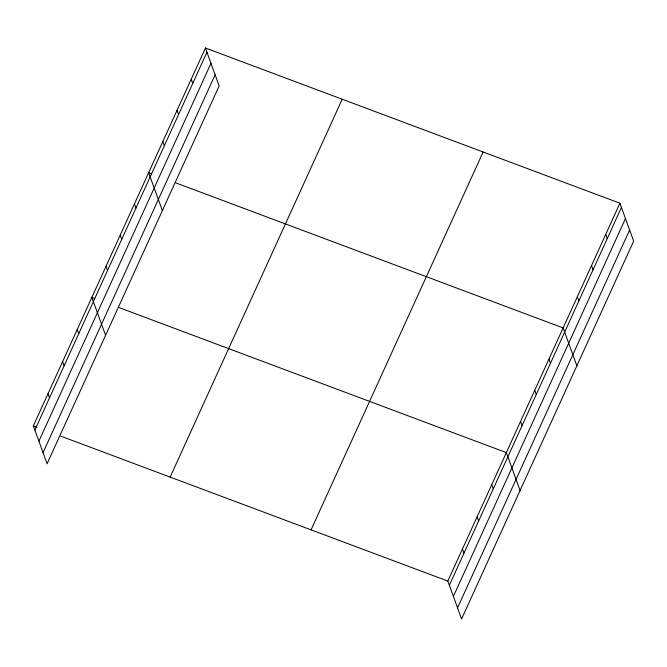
<?xml version="1.0" encoding="UTF-8"?>
<svg xmlns="http://www.w3.org/2000/svg" width="667" height="667" viewBox="0 0 667 667"><rect width="100%" height="100%" fill="white"/><g stroke="black" fill="none" stroke-linecap="round" stroke-linejoin="round"><path stroke-width="1" d="M205.428 48.016L219.151 85.918L47.074 463.782L33.35 425.88L205.428 48.016L619.926 203.218L633.65 241.12L461.572 618.984L447.849 581.082L619.926 203.218M34.867 430.057L206.945 52.193M38.894 441.187L210.972 63.323M43.047 452.651L215.124 74.787M170.135 477.097L342.213 99.233M311.064 529.865L483.141 152.001M449.366 585.259L621.444 207.404M453.393 596.39L625.471 218.526M457.545 607.854L629.623 229.998M151.476 173.77L148.641 172.711L162.364 210.614M175.996 182.95L563.14 327.914L576.863 365.816M94.689 298.466L91.854 297.407L105.578 335.309M119.21 307.645L506.353 452.61L520.077 490.512M33.35 425.88L37.127 427.289M60.705 436.118L447.849 581.082M605.736 234.392L607.245 238.578M591.537 265.566L593.046 269.751M577.339 296.74L578.856 300.925M548.949 359.088L550.458 363.265M534.751 390.262L536.26 394.439M520.552 421.436L522.069 425.613M491.729 484.726L493.247 488.911M477.105 516.842L478.614 521.027M462.481 548.966L463.99 553.143M191.229 79.19L192.746 83.367M177.038 110.363L178.548 114.541M162.84 141.537L164.349 145.714M134.442 203.885L135.96 208.062M120.252 235.059L121.761 239.236M106.053 266.233L107.57 270.41M77.23 329.523L78.739 333.7M62.606 361.639L64.115 365.824M47.974 393.755L49.491 397.941"/></g></svg>
